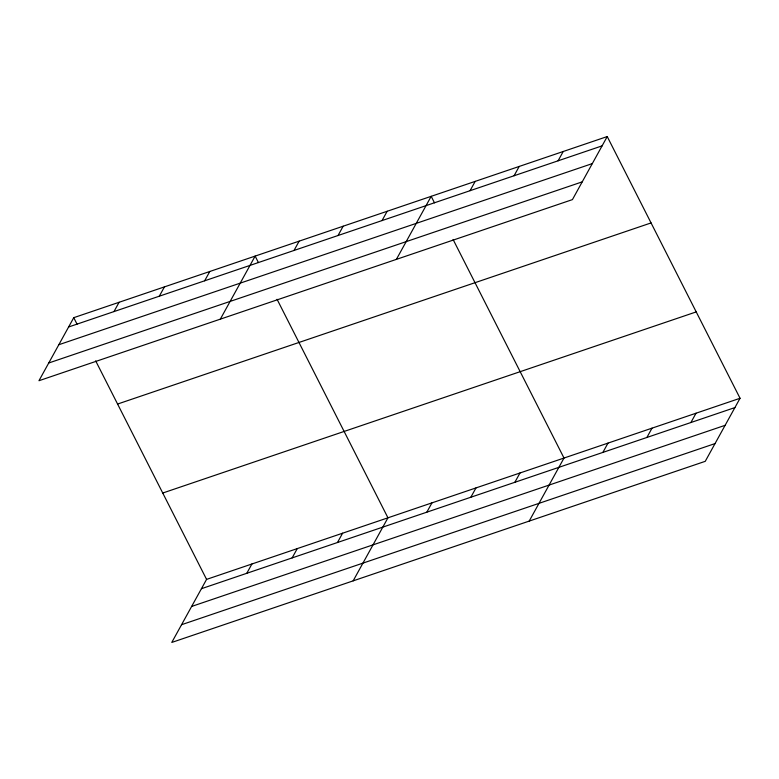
<?xml version="1.0" encoding="UTF-8"?>
<svg xmlns="http://www.w3.org/2000/svg" width="779" height="779" viewBox="0 0 779 779"><rect width="100%" height="100%" fill="white"/><g stroke="black" fill="none" stroke-linecap="round" stroke-linejoin="round"><path stroke-width="1.17" d="M607.231 136.559L73.752 317.676L38.95 380.727L572.429 199.609L607.231 136.559L740.05 398.273L705.248 461.324L171.769 642.441L206.571 579.391L740.05 398.273M113.968 311.59L119.099 302.281M159.305 296.195L164.447 286.886M204.653 280.8L209.794 271.491M220.33 319.147L255.142 256.096L258.424 262.572M294.014 250.468L299.155 241.159M338.028 235.521L343.159 226.212M382.041 220.574L387.173 211.265M396.384 259.378L431.186 196.327L434.478 202.803M246.777 573.305L251.919 563.996M470.058 190.689L475.2 181.38M292.125 557.91L297.266 548.601M514.072 175.752L519.213 166.443M337.473 542.515L342.604 533.206M558.085 160.805L563.227 151.496M353.15 580.861L387.952 517.811L277.051 299.282M426.824 512.183L431.965 502.874M470.837 497.236L475.979 487.927M514.851 482.289L519.992 472.98M529.194 521.093L564.006 458.042L453.105 239.513M602.878 452.404L608.01 443.095M646.891 437.467L652.023 428.158M690.895 422.52L696.036 413.211M68.62 326.985L602.099 145.868M58.824 344.727L592.303 163.6M48.736 362.995L582.215 181.867M117.58 404.048L651.069 222.921M162.743 493.029L696.222 311.902M201.43 588.7L734.909 407.583M191.644 606.442L725.122 425.315M181.556 624.709L715.034 443.582M73.752 317.676L77.043 324.161M95.671 360.862L206.571 579.391"/></g></svg>
